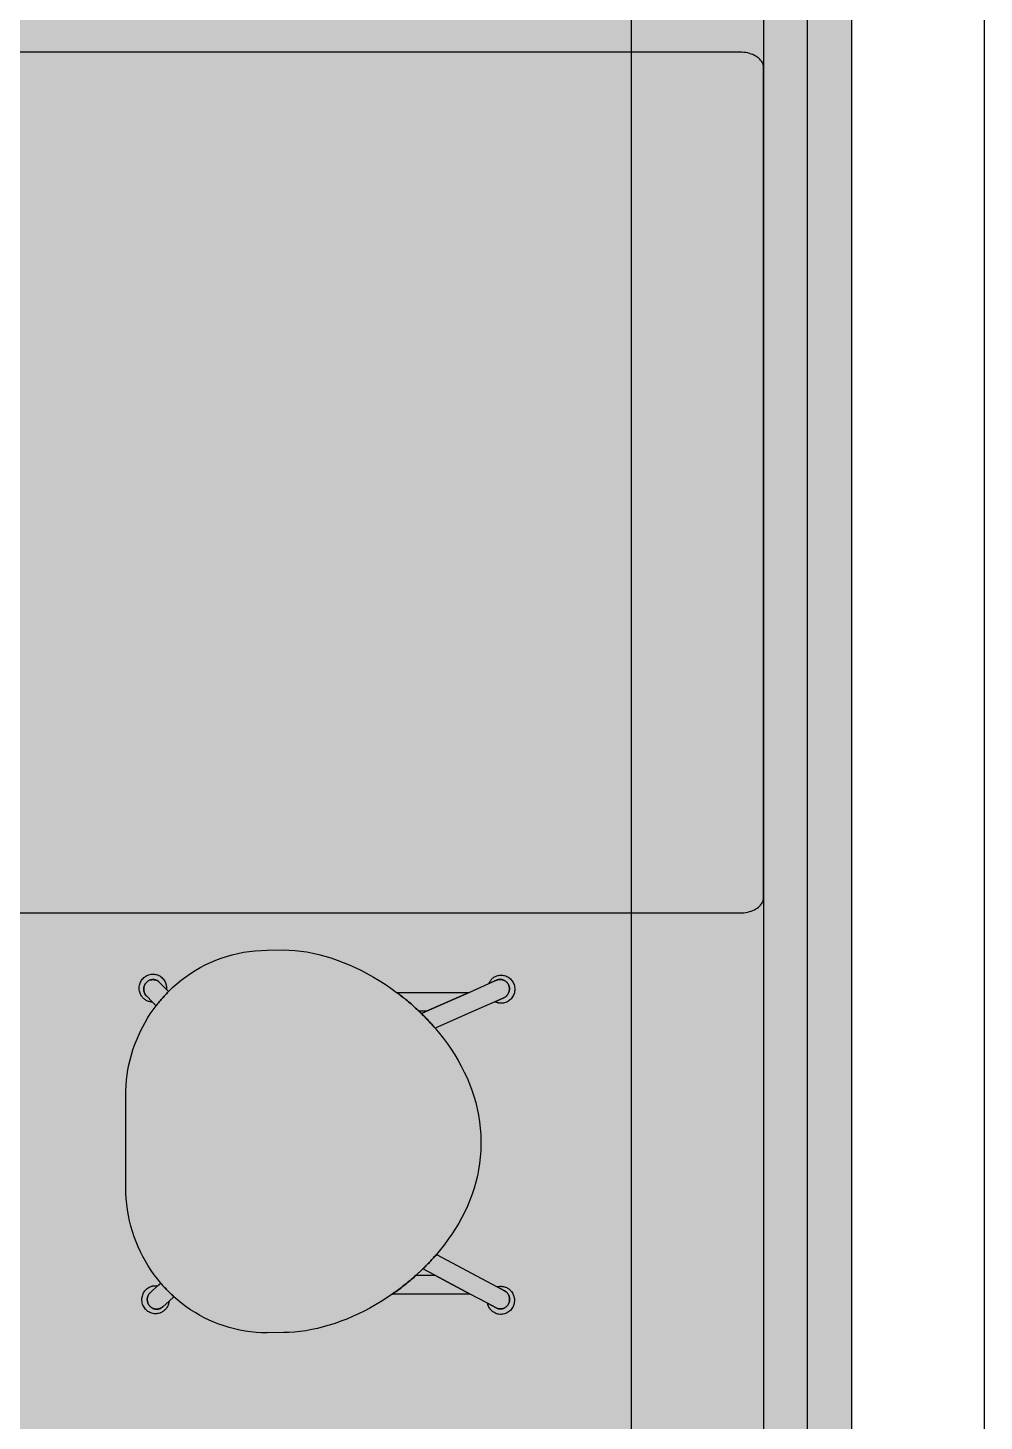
# Model space of a CAD drawing. Header units: metres. Extents: x -2.7 to 2.7, y -9.8 to 9.6.
# Drawn here: x 1.569 to 2.652, y -5.117 to -3.538 of the extents above; entities that cross this region are included whole.
import ezdxf

# ---------------------------------------------------------------- set-up
doc = ezdxf.new("R2010")
doc.units = ezdxf.units.M
for name, color, linetype, true_color in [('Polycam-Floor_1-Dimensions-Exterior', 255, 'Continuous', 0x000000), ('Polycam-Floor_1-Dimensions-Interior', 250, 'Continuous', 0xb7b0fc), ('Polycam-Floor_1-Floors', 254, 'Continuous', 0xf9f9f7), ('Polycam-Floor_1-Floors-Hatch', 254, 'Continuous', 0xf9f9f7), ('Polycam-Floor_1-Objects-Furniture', 45, 'Continuous', 0xb2b2b2), ('Polycam-Floor_1-Walls', 8, 'Continuous', 0x5c5f75), ('Polycam-Floor_1-Walls-Hatch', 8, 'Continuous', 0x5c5f75)]:
    doc.layers.add(name, color=color, linetype=linetype, true_color=true_color)

msp = doc.modelspace()

# ---------------------------------------------------------------- hatches: boundary and pattern name
at = {"layer": 'Polycam-Floor_1-Floors-Hatch', "true_color": 0xf9f9f7}
h = msp.add_hatch(color=254, dxfattribs=at)
h.dxf.hatch_style = 1
h.paths.add_polyline_path([(-2.452001, 6.026857), (-2.452001, -8.130441), (2.452001, -8.130441), (2.452001, 6.000381), (0.715652, 6.000381), (0.715652, 6.648516), (-2.452001, 6.648516)])
at = {"layer": 'Polycam-Floor_1-Walls-Hatch', "true_color": 0x5c5f75}
h = msp.add_hatch(color=8, dxfattribs=at)
h.dxf.hatch_style = 1
h.paths.add_polyline_path([(2.452001, 6.000381), (2.402001, 5.950381), (2.402001, -8.080441), (2.452001, -8.130441), (2.502001, -8.180441), (2.502001, 6.050381)])

# ---------------------------------------------------------------- linework, layer by layer
at = {"layer": 'Polycam-Floor_1-Dimensions-Exterior', "color": 255, "true_color": 0x000000}
msp.add_lwpolyline([(2.652001, -1.331637), (2.652001, -8.180442), (2.552001, -8.180442)], dxfattribs=at)
at = {"layer": 'Polycam-Floor_1-Dimensions-Interior', "color": 250, "true_color": 0xb7b0fc}
msp.add_lwpolyline([(2.252001, -1.331637), (2.252001, -8.080441), (2.352001, -8.080441)], dxfattribs=at)
at = {"layer": 'Polycam-Floor_1-Floors', "color": 254, "true_color": 0xf9f9f7}
msp.add_lwpolyline([(-2.452001, 6.026857), (-2.452001, -8.130441), (2.452001, -8.130441), (2.452001, 6.000381), (0.715652, 6.000381), (0.715652, 6.648516), (-2.452001, 6.648516), (-2.452001, 6.026857)], dxfattribs=at)
at = {"layer": 'Polycam-Floor_1-Objects-Furniture', "color": 45, "true_color": 0xb2b2b2}
for points in [[(2.375294, -3.565267), (0.264512, -3.565267)], [(2.375294, -3.565267), (2.375294, -3.565267)], [(2.402001, -3.582461), (2.401903, -3.580977), (2.401614, -3.579529), (2.401143, -3.578121), (2.400497, -3.576758), (2.399684, -3.575445), (2.398712, -3.574189), (2.39759, -3.572993), (2.396325, -3.571863), (2.394926, -3.570804), (2.3934, -3.569822), (2.391756, -3.568921), (2.390001, -3.568107), (2.388143, -3.567385), (2.386191, -3.566759), (2.384153, -3.566236), (2.382036, -3.56582), (2.379848, -3.565516), (2.377598, -3.56533), (2.375294, -3.565267)], [(2.402001, -4.523848), (2.402001, -3.582461)], [(2.375294, -4.541041), (2.377598, -4.540978), (2.379848, -4.540792), (2.382036, -4.540489), (2.384153, -4.540073), (2.386191, -4.539549), (2.388143, -4.538924), (2.390001, -4.538202), (2.391756, -4.537387), (2.3934, -4.536487), (2.394926, -4.535504), (2.396325, -4.534445), (2.39759, -4.533316), (2.398712, -4.53212), (2.399684, -4.530863), (2.400497, -4.529551), (2.401143, -4.528188), (2.401614, -4.52678), (2.401903, -4.525331), (2.402001, -4.523848)], [(0.264512, -4.541041), (2.375294, -4.541041)], [(1.728003, -4.63021), (1.732648, -4.625726), (1.737463, -4.621432), (1.742443, -4.617336), (1.747581, -4.613442), (1.752872, -4.609757), (1.75831, -4.606287), (1.763889, -4.603037), (1.769605, -4.600013), (1.77545, -4.597221), (1.781419, -4.594667), (1.787507, -4.592357), (1.793707, -4.590297), (1.800015, -4.588492), (1.806424, -4.586949), (1.812929, -4.585673), (1.819523, -4.584671), (1.826202, -4.583948), (1.832959, -4.583509), (1.839789, -4.583362)], [(1.839789, -4.583362), (1.858226, -4.582943)], [(1.858226, -4.582943), (1.864695, -4.583092), (1.87126, -4.583536), (1.877908, -4.584269), (1.884629, -4.585287), (1.891411, -4.586583), (1.898242, -4.588154), (1.905111, -4.589993), (1.912007, -4.592095), (1.918919, -4.594455), (1.925834, -4.597068), (1.932741, -4.599929), (1.93963, -4.603032), (1.946489, -4.606372), (1.953305, -4.609944), (1.960069, -4.613743), (1.966768, -4.617763), (1.97339, -4.621999), (1.979926, -4.626446), (1.986363, -4.631099)], [(1.695916, -4.632197), (1.695474, -4.630901), (1.695146, -4.629592), (1.694929, -4.628278), (1.694821, -4.626964), (1.69482, -4.625656), (1.694922, -4.624361), (1.695125, -4.623086), (1.695426, -4.621835), (1.695824, -4.620615), (1.696315, -4.619433), (1.696896, -4.618295), (1.697566, -4.617207), (1.698321, -4.616175), (1.69916, -4.615205), (1.700078, -4.614304), (1.701075, -4.613478), (1.702147, -4.612733), (1.703291, -4.612075), (1.704506, -4.61151)], [(1.704506, -4.61151), (1.705764, -4.611054), (1.707033, -4.610715), (1.708307, -4.610492), (1.709581, -4.61038), (1.710849, -4.610378), (1.712105, -4.610483), (1.713342, -4.610692), (1.714554, -4.611002), (1.715736, -4.611411), (1.716882, -4.611917), (1.717985, -4.612516), (1.71904, -4.613206), (1.72004, -4.613985), (1.72098, -4.614849), (1.721853, -4.615795), (1.722654, -4.616823), (1.723376, -4.617927), (1.724014, -4.619107), (1.724561, -4.620359)], [(2.090712, -4.621231), (2.091111, -4.620353), (2.091559, -4.619506), (2.092055, -4.61869), (2.092595, -4.617909), (2.09318, -4.617164), (2.093806, -4.616457), (2.094472, -4.61579), (2.095176, -4.615165), (2.095915, -4.614584), (2.096689, -4.61405), (2.097495, -4.613563), (2.098332, -4.613126), (2.099196, -4.61274), (2.100087, -4.612409), (2.101003, -4.612133), (2.101941, -4.611916), (2.1029, -4.611758), (2.103878, -4.611662), (2.104873, -4.611629)], [(2.104873, -4.611629), (2.106204, -4.611688), (2.107503, -4.61186), (2.108766, -4.612141), (2.109989, -4.612526), (2.111166, -4.61301), (2.112293, -4.613589), (2.113366, -4.614258), (2.11438, -4.615012), (2.115329, -4.615846), (2.11621, -4.616755), (2.117019, -4.617735), (2.117749, -4.618781), (2.118397, -4.619888), (2.118958, -4.621051), (2.119427, -4.622265), (2.1198, -4.623527), (2.120072, -4.62483), (2.120239, -4.62617), (2.120296, -4.627543)], [(1.700659, -4.63154), (1.700437, -4.630918), (1.700254, -4.630287), (1.700109, -4.629646), (1.700002, -4.629), (1.699933, -4.628349), (1.699902, -4.627695), (1.699909, -4.627041), (1.699954, -4.626388), (1.700037, -4.625739), (1.700158, -4.625094), (1.700317, -4.624457), (1.700514, -4.623829), (1.70075, -4.623211), (1.701023, -4.622607), (1.701335, -4.622017), (1.701685, -4.621444), (1.702073, -4.620889), (1.702499, -4.620355), (1.702964, -4.619844)], [(1.702964, -4.619838), (1.7025, -4.62035), (1.702075, -4.620883), (1.701687, -4.621438), (1.701338, -4.622011), (1.701027, -4.6226), (1.700753, -4.623205), (1.700518, -4.623822), (1.700321, -4.62445), (1.700162, -4.625087), (1.700041, -4.625731), (1.699958, -4.62638), (1.699913, -4.627033), (1.699905, -4.627687), (1.699936, -4.628341), (1.700005, -4.628992), (1.700111, -4.629639), (1.700256, -4.630279), (1.700438, -4.630912), (1.700659, -4.631534)], [(1.717849, -4.619793), (1.717178, -4.61916), (1.71647, -4.618598), (1.715728, -4.618107), (1.714957, -4.617686), (1.714162, -4.617336), (1.713347, -4.617056), (1.712516, -4.616847), (1.711674, -4.616709), (1.710825, -4.616641), (1.709975, -4.616643), (1.709127, -4.616716), (1.708285, -4.61686), (1.707455, -4.617074), (1.706641, -4.617358), (1.705847, -4.617713), (1.705078, -4.618139), (1.704338, -4.618635), (1.703632, -4.619201), (1.702964, -4.619838)], [(1.702964, -4.619844), (1.703632, -4.619207), (1.704338, -4.61864), (1.705078, -4.618144), (1.705847, -4.617719), (1.706641, -4.617364), (1.707455, -4.617079), (1.708285, -4.616865), (1.709127, -4.616722), (1.709975, -4.616649), (1.710825, -4.616646), (1.711674, -4.616714), (1.712516, -4.616853), (1.713347, -4.617062), (1.714162, -4.617342), (1.714957, -4.617692), (1.715728, -4.618113), (1.71647, -4.618604), (1.717178, -4.619166), (1.717849, -4.619798)], [(1.725599, -4.627747), (1.717849, -4.619793)], [(1.717849, -4.619798), (1.725599, -4.627747)], [(1.724561, -4.620359), (1.724561, -4.620365)], [(1.724561, -4.620365), (1.724561, -4.620365)], [(1.724561, -4.620365), (1.724705, -4.620749), (1.724839, -4.621134), (1.724962, -4.621521), (1.725075, -4.621909), (1.725178, -4.622298), (1.725271, -4.622687), (1.725354, -4.623077), (1.725427, -4.623468), (1.725491, -4.623858), (1.725544, -4.624249), (1.725588, -4.62464), (1.725622, -4.625031), (1.725647, -4.625421), (1.725662, -4.625811), (1.725668, -4.6262), (1.725664, -4.626588), (1.725652, -4.626976), (1.72563, -4.627362), (1.725599, -4.627747)], [(2.068533, -4.631099), (2.090712, -4.621231)], [(2.090712, -4.621231), (2.099538, -4.617302)], [(2.099538, -4.617302), (2.090712, -4.621231)], [(2.099538, -4.617302), (2.099753, -4.617209), (2.099969, -4.617121), (2.100186, -4.617039), (2.100404, -4.616962), (2.100622, -4.61689), (2.10084, -4.616823), (2.101059, -4.616762), (2.101279, -4.616705), (2.101498, -4.616654), (2.101719, -4.616608), (2.101939, -4.616566), (2.10216, -4.61653), (2.10238, -4.616499), (2.102601, -4.616472), (2.102822, -4.616451), (2.103042, -4.616434), (2.103263, -4.616422), (2.103484, -4.616415), (2.103704, -4.616413)], [(2.103704, -4.616413), (2.103484, -4.616415), (2.103263, -4.616422), (2.103042, -4.616434), (2.102822, -4.616451), (2.102601, -4.616472), (2.10238, -4.616499), (2.10216, -4.61653), (2.101939, -4.616566), (2.101719, -4.616608), (2.101498, -4.616654), (2.101279, -4.616705), (2.101059, -4.616762), (2.10084, -4.616823), (2.100622, -4.61689), (2.100404, -4.616962), (2.100186, -4.617039), (2.099969, -4.617121), (2.099753, -4.617209), (2.099538, -4.617302)], [(2.103704, -4.616413), (2.104346, -4.616433), (2.104983, -4.616493), (2.105613, -4.616593), (2.106235, -4.616731), (2.106846, -4.616908), (2.107446, -4.617121), (2.108032, -4.617371), (2.108603, -4.617657), (2.109156, -4.617978), (2.109691, -4.618334), (2.110206, -4.618723), (2.110698, -4.619145), (2.111166, -4.6196), (2.111608, -4.620086), (2.112023, -4.620604), (2.112409, -4.621151), (2.112764, -4.621729), (2.113087, -4.622335), (2.113375, -4.622969)], [(2.113375, -4.622969), (2.113087, -4.622335), (2.112764, -4.621729), (2.112409, -4.621151), (2.112023, -4.620604), (2.111608, -4.620086), (2.111166, -4.6196), (2.110698, -4.619145), (2.110206, -4.618723), (2.109691, -4.618334), (2.109156, -4.617978), (2.108603, -4.617657), (2.108032, -4.617371), (2.107446, -4.617121), (2.106846, -4.616908), (2.106235, -4.616731), (2.105613, -4.616593), (2.104983, -4.616493), (2.104346, -4.616433), (2.103704, -4.616413)], [(2.120296, -4.627543), (2.120239, -4.628916), (2.120072, -4.630256), (2.1198, -4.63156), (2.119427, -4.632821), (2.118958, -4.634036), (2.118397, -4.635199), (2.117749, -4.636306), (2.117019, -4.637351), (2.11621, -4.638331), (2.115329, -4.639241), (2.11438, -4.640075), (2.113366, -4.640828), (2.112293, -4.641497), (2.111166, -4.642076), (2.109989, -4.642561), (2.108766, -4.642946), (2.107503, -4.643227), (2.106204, -4.643399), (2.104873, -4.643457)], [(2.113375, -4.622969), (2.113699, -4.623845), (2.113946, -4.624732), (2.114117, -4.625625), (2.114214, -4.62652), (2.114238, -4.627412), (2.114191, -4.628297), (2.114075, -4.629172), (2.113892, -4.630031), (2.113642, -4.63087), (2.113328, -4.631686), (2.112951, -4.632473), (2.112513, -4.633228), (2.112016, -4.633946), (2.111461, -4.634623), (2.110851, -4.635254), (2.110186, -4.635836), (2.109468, -4.636364), (2.108699, -4.636834), (2.107881, -4.637241)], [(2.107881, -4.637241), (2.108699, -4.636834), (2.109468, -4.636364), (2.110186, -4.635836), (2.110851, -4.635254), (2.111461, -4.634623), (2.112016, -4.633946), (2.112513, -4.633228), (2.112951, -4.632473), (2.113328, -4.631686), (2.113642, -4.63087), (2.113892, -4.630031), (2.114075, -4.629172), (2.114191, -4.628297), (2.114238, -4.627412), (2.114214, -4.62652), (2.114117, -4.625625), (2.113946, -4.624732), (2.113699, -4.623845), (2.113375, -4.622969)], [(1.709824, -4.642183), (1.708886, -4.642128), (1.707957, -4.642014), (1.707039, -4.641843), (1.706135, -4.641616), (1.705247, -4.641333), (1.704378, -4.640997), (1.70353, -4.640607), (1.702706, -4.640166), (1.701908, -4.639673), (1.701139, -4.639132), (1.700402, -4.638541), (1.699697, -4.637903), (1.699029, -4.637219), (1.6984, -4.636489), (1.697811, -4.635715), (1.697266, -4.634897), (1.696767, -4.634038), (1.696316, -4.633137), (1.695916, -4.632197)], [(1.700659, -4.631534), (1.700742, -4.631745), (1.70083, -4.631953), (1.700923, -4.63216), (1.701019, -4.632365), (1.701121, -4.632569), (1.701226, -4.632771), (1.701337, -4.63297), (1.701451, -4.633168), (1.70157, -4.633364), (1.701694, -4.633557), (1.701822, -4.633749), (1.701954, -4.633938), (1.702091, -4.634124), (1.702232, -4.634309), (1.702378, -4.63449), (1.702529, -4.63467), (1.702684, -4.634846), (1.702844, -4.63502), (1.703008, -4.635192)], [(1.703008, -4.635197), (1.702844, -4.635026), (1.702684, -4.634852), (1.702529, -4.634675), (1.702378, -4.634496), (1.702232, -4.634314), (1.702091, -4.63413), (1.701954, -4.633943), (1.701822, -4.633754), (1.701694, -4.633563), (1.70157, -4.633369), (1.701451, -4.633174), (1.701337, -4.632976), (1.701226, -4.632776), (1.701121, -4.632575), (1.701019, -4.632371), (1.700923, -4.632166), (1.70083, -4.631959), (1.700742, -4.63175), (1.700659, -4.63154)], [(1.703008, -4.635192), (1.709824, -4.642183)], [(1.709824, -4.642189), (1.703008, -4.635197)], [(1.713892, -4.646362), (1.709824, -4.642189)], [(1.728003, -4.63021), (1.72721, -4.631011), (1.726422, -4.631817), (1.72564, -4.63263), (1.724864, -4.633448), (1.724093, -4.634271), (1.723327, -4.6351), (1.722567, -4.635934), (1.721813, -4.636774), (1.721064, -4.637619), (1.720321, -4.63847), (1.719584, -4.639325), (1.718852, -4.640187), (1.718126, -4.641053), (1.717406, -4.641925), (1.716691, -4.642802), (1.715982, -4.643684), (1.71528, -4.644571), (1.714583, -4.645464), (1.713892, -4.646362)], [(1.713892, -4.646362), (1.714583, -4.645464), (1.71528, -4.644571), (1.715982, -4.643684), (1.716691, -4.642802), (1.717406, -4.641925), (1.718126, -4.641053), (1.718852, -4.640187), (1.719584, -4.639325), (1.720321, -4.63847), (1.721064, -4.637619), (1.721813, -4.636774), (1.722567, -4.635934), (1.723327, -4.6351), (1.724093, -4.634271), (1.724864, -4.633448), (1.72564, -4.63263), (1.726422, -4.631817), (1.72721, -4.631011), (1.728003, -4.63021)], [(1.725599, -4.627747), (1.728003, -4.63021)], [(1.986363, -4.631099), (2.068533, -4.631099)], [(1.986363, -4.631099), (1.987759, -4.632144), (1.989149, -4.633199), (1.990535, -4.634263), (1.991914, -4.635337), (1.993288, -4.636421), (1.994656, -4.637514), (1.996017, -4.638616), (1.997373, -4.639728), (1.998722, -4.640849), (2.000065, -4.641979), (2.001402, -4.643118), (2.002732, -4.644267), (2.004055, -4.645424), (2.005372, -4.64659), (2.006681, -4.647766), (2.007983, -4.64895), (2.009278, -4.650143), (2.010566, -4.651345), (2.011846, -4.652555)], [(2.011846, -4.652555), (2.010566, -4.651345), (2.009278, -4.650143), (2.007983, -4.64895), (2.006681, -4.647766), (2.005372, -4.64659), (2.004055, -4.645424), (2.002732, -4.644267), (2.001402, -4.643118), (2.000065, -4.641979), (1.998722, -4.640849), (1.997373, -4.639728), (1.996017, -4.638616), (1.994656, -4.637514), (1.993288, -4.636421), (1.991914, -4.635337), (1.990535, -4.634263), (1.989149, -4.633199), (1.987759, -4.632144), (1.986363, -4.631099)], [(2.02031, -4.652555), (2.068533, -4.631099)], [(2.068533, -4.631099), (2.02031, -4.652555)], [(2.068533, -4.631099), (2.068533, -4.631099)], [(2.097842, -4.641708), (2.073544, -4.652521)], [(2.107881, -4.637241), (2.097842, -4.641708)], [(2.097842, -4.641708), (2.107881, -4.637241)], [(2.104873, -4.643457), (2.104474, -4.643452), (2.104077, -4.643437), (2.103683, -4.643411), (2.103292, -4.643375), (2.102904, -4.643329), (2.102519, -4.643274), (2.102137, -4.643208), (2.101758, -4.643133), (2.101383, -4.643049), (2.101011, -4.642955), (2.100643, -4.642852), (2.100279, -4.642739), (2.099918, -4.642618), (2.099562, -4.642488), (2.099209, -4.642349), (2.098861, -4.642202), (2.098517, -4.642045), (2.098177, -4.641881), (2.097842, -4.641708)], [(1.6795, -4.748696), (1.679606, -4.742621), (1.679922, -4.736601), (1.680445, -4.73064), (1.68117, -4.724742), (1.682094, -4.71891), (1.683214, -4.713149), (1.684526, -4.707462), (1.686025, -4.701853), (1.687709, -4.696325), (1.689574, -4.690883), (1.691616, -4.685529), (1.693831, -4.680269), (1.696217, -4.675105), (1.698768, -4.670042), (1.701482, -4.665082), (1.704356, -4.660231), (1.707384, -4.655491), (1.710564, -4.650867), (1.713892, -4.646362)], [(1.713892, -4.646362), (1.713892, -4.646362)], [(2.02031, -4.652555), (2.011846, -4.652555)], [(2.011846, -4.652555), (2.011988, -4.652689), (2.012129, -4.652824), (2.01227, -4.652958), (2.012411, -4.653093), (2.012552, -4.653228), (2.012694, -4.653363), (2.012835, -4.653498), (2.012976, -4.653633), (2.013117, -4.653769), (2.013257, -4.653905), (2.013398, -4.65404), (2.013539, -4.654176), (2.013679, -4.654312), (2.01382, -4.654448), (2.01396, -4.654585), (2.0141, -4.654721), (2.01424, -4.654858), (2.01438, -4.654994), (2.014519, -4.655131)], [(2.014519, -4.655131), (2.02031, -4.652555)], [(2.030178, -4.671815), (2.029392, -4.670903), (2.028601, -4.669995), (2.027806, -4.669091), (2.027006, -4.66819), (2.026202, -4.667292), (2.025394, -4.666399), (2.024581, -4.665509), (2.023765, -4.664623), (2.022944, -4.663741), (2.022119, -4.662862), (2.02129, -4.661988), (2.020457, -4.661117), (2.019621, -4.66025), (2.01878, -4.659387), (2.017935, -4.658528), (2.017087, -4.657673), (2.016235, -4.656821), (2.015379, -4.655974), (2.014519, -4.655131)], [(2.014519, -4.655131), (2.015379, -4.655974), (2.016235, -4.656821), (2.017087, -4.657673), (2.017935, -4.658528), (2.01878, -4.659387), (2.019621, -4.66025), (2.020457, -4.661117), (2.02129, -4.661988), (2.022119, -4.662862), (2.022944, -4.663741), (2.023765, -4.664623), (2.024581, -4.665509), (2.025394, -4.666399), (2.026202, -4.667292), (2.027006, -4.66819), (2.027806, -4.669091), (2.028601, -4.669995), (2.029392, -4.670903), (2.030178, -4.671815)], [(2.073462, -4.652555), (2.030178, -4.671815)], [(2.073544, -4.652521), (2.073462, -4.652555)], [(2.104873, -4.643457), (2.104873, -4.643457)], [(2.030178, -4.671815), (2.030178, -4.671815)], [(2.030178, -4.671815), (2.034977, -4.67757), (2.039597, -4.683461), (2.044029, -4.689484), (2.048264, -4.695633), (2.052292, -4.701906), (2.056105, -4.708297), (2.059692, -4.714803), (2.063046, -4.721419), (2.066156, -4.728141), (2.069013, -4.734965), (2.071609, -4.741886), (2.073934, -4.7489), (2.075978, -4.756003), (2.077733, -4.763191), (2.079189, -4.77046), (2.080338, -4.777805), (2.081169, -4.785222), (2.081673, -4.792706), (2.081843, -4.800254)], [(1.6795, -4.851818), (1.6795, -4.748696)], [(2.081843, -4.800254), (2.081845, -4.800407), (2.081848, -4.80056), (2.08185, -4.800713), (2.081852, -4.800865), (2.081854, -4.801018), (2.081856, -4.80117), (2.081858, -4.801323), (2.08186, -4.801475), (2.081862, -4.801627), (2.081863, -4.80178), (2.081865, -4.801932), (2.081866, -4.802085), (2.081867, -4.802237), (2.081868, -4.80239), (2.081869, -4.802542), (2.081869, -4.802695), (2.08187, -4.802847), (2.08187, -4.803), (2.08187, -4.803153)], [(2.08187, -4.803153), (2.081704, -4.810501), (2.081212, -4.817787), (2.080403, -4.825007), (2.079285, -4.832158), (2.077867, -4.839235), (2.076158, -4.846234), (2.074167, -4.853152), (2.071902, -4.859983), (2.069373, -4.866725), (2.066587, -4.873373), (2.063555, -4.879923), (2.060284, -4.886372), (2.056783, -4.892714), (2.053061, -4.898946), (2.049127, -4.905065), (2.04499, -4.911066), (2.040658, -4.916944), (2.036141, -4.922697), (2.031446, -4.92832)], [(1.719144, -4.960663), (1.715328, -4.955997), (1.711678, -4.951187), (1.708198, -4.946236), (1.704895, -4.94115), (1.701771, -4.935933), (1.698832, -4.93059), (1.696082, -4.925126), (1.693525, -4.919545), (1.691167, -4.913853), (1.689012, -4.908054), (1.687065, -4.902152), (1.685329, -4.896152), (1.68381, -4.89006), (1.682512, -4.883879), (1.68144, -4.877615), (1.680598, -4.871272), (1.679991, -4.864855), (1.679623, -4.858369), (1.6795, -4.851818)], [(2.016144, -4.944608), (2.016984, -4.943784), (2.017821, -4.942957), (2.018654, -4.942126), (2.019484, -4.94129), (2.020309, -4.940452), (2.021131, -4.939609), (2.021949, -4.938762), (2.022763, -4.937912), (2.023573, -4.937058), (2.024379, -4.9362), (2.025181, -4.935339), (2.025978, -4.934474), (2.026772, -4.933605), (2.027562, -4.932733), (2.028347, -4.931857), (2.029128, -4.930978), (2.029905, -4.930096), (2.030678, -4.92921), (2.031446, -4.92832)], [(2.031446, -4.92832), (2.030678, -4.92921), (2.029905, -4.930096), (2.029128, -4.930978), (2.028347, -4.931857), (2.027562, -4.932733), (2.026772, -4.933605), (2.025978, -4.934474), (2.025181, -4.935339), (2.024379, -4.9362), (2.023573, -4.937058), (2.022763, -4.937912), (2.021949, -4.938762), (2.021131, -4.939609), (2.020309, -4.940452), (2.019484, -4.94129), (2.018654, -4.942126), (2.017821, -4.942957), (2.016984, -4.943784), (2.016144, -4.944608)], [(2.031446, -4.92832), (2.100219, -4.964915)], [(2.008553, -4.95173), (2.007196, -4.952948), (2.005832, -4.954157), (2.004459, -4.955356), (2.003079, -4.956545), (2.001692, -4.957725), (2.000297, -4.958895), (1.998895, -4.960055), (1.997485, -4.961206), (1.996069, -4.962346), (1.994646, -4.963476), (1.993217, -4.964596), (1.99178, -4.965707), (1.990338, -4.966806), (1.988889, -4.967896), (1.987434, -4.968975), (1.985973, -4.970044), (1.984506, -4.971102), (1.983033, -4.972149), (1.981555, -4.973186)], [(1.981555, -4.973186), (1.983033, -4.972149), (1.984506, -4.971102), (1.985973, -4.970044), (1.987434, -4.968975), (1.988889, -4.967896), (1.990338, -4.966806), (1.99178, -4.965707), (1.993217, -4.964596), (1.994646, -4.963476), (1.996069, -4.962346), (1.997485, -4.961206), (1.998895, -4.960055), (2.000297, -4.958895), (2.001692, -4.957725), (2.003079, -4.956545), (2.004459, -4.955356), (2.005832, -4.954157), (2.007196, -4.952948), (2.008553, -4.95173)], [(2.016144, -4.944608), (2.015752, -4.94499), (2.015359, -4.945371), (2.014965, -4.945752), (2.01457, -4.946132), (2.014174, -4.946511), (2.013778, -4.946889), (2.01338, -4.947267), (2.012982, -4.947644), (2.012583, -4.948019), (2.012184, -4.948394), (2.011783, -4.948768), (2.011382, -4.949142), (2.01098, -4.949514), (2.010577, -4.949886), (2.010174, -4.950256), (2.00977, -4.950626), (2.009365, -4.950995), (2.008959, -4.951363), (2.008553, -4.95173)], [(2.008553, -4.95173), (2.029525, -4.95173)], [(2.029525, -4.95173), (2.016144, -4.944608)], [(2.069845, -4.973186), (2.029525, -4.95173)], [(2.029525, -4.95173), (2.069845, -4.973186)], [(1.698622, -4.984458), (1.698263, -4.983134), (1.698018, -4.981806), (1.697884, -4.98048), (1.697859, -4.979161), (1.69794, -4.977856), (1.698123, -4.976571), (1.698405, -4.975311), (1.698785, -4.974083), (1.699258, -4.972892), (1.699822, -4.971746), (1.700473, -4.970649), (1.70121, -4.969608), (1.702028, -4.968628), (1.702925, -4.967717), (1.703898, -4.96688), (1.704944, -4.966122), (1.70606, -4.96545), (1.707244, -4.96487), (1.708491, -4.964389)], [(1.70657, -4.986598), (1.705998, -4.985869), (1.705496, -4.985104), (1.705065, -4.98431), (1.704704, -4.98349), (1.704412, -4.982649), (1.70419, -4.981792), (1.704038, -4.980923), (1.703954, -4.980048), (1.703938, -4.979169), (1.703992, -4.978293), (1.704113, -4.977424), (1.704302, -4.976566), (1.704558, -4.975724), (1.704881, -4.974903), (1.705272, -4.974107), (1.705729, -4.973341), (1.706253, -4.972609), (1.706842, -4.971916), (1.707497, -4.971267)], [(1.707503, -4.971267), (1.706847, -4.971916), (1.706258, -4.972609), (1.705735, -4.973341), (1.705277, -4.974107), (1.704887, -4.974903), (1.704563, -4.975724), (1.704307, -4.976566), (1.704118, -4.977424), (1.703997, -4.978293), (1.703944, -4.979169), (1.703959, -4.980047), (1.704043, -4.980922), (1.704196, -4.98179), (1.704418, -4.982647), (1.704709, -4.983487), (1.70507, -4.984306), (1.705502, -4.9851), (1.706003, -4.985864), (1.706575, -4.986592)], [(1.707497, -4.971267), (1.715692, -4.963805)], [(1.715697, -4.963805), (1.707503, -4.971267)], [(1.708485, -4.964394), (1.708866, -4.964272), (1.709248, -4.96416), (1.70963, -4.964058), (1.710012, -4.963967), (1.710395, -4.963887), (1.710778, -4.963816), (1.71116, -4.963756), (1.711543, -4.963706), (1.711925, -4.963666), (1.712307, -4.963636), (1.712688, -4.963616), (1.713068, -4.963606), (1.713448, -4.963606), (1.713826, -4.963615), (1.714203, -4.963634), (1.714579, -4.963663), (1.714954, -4.963701), (1.715326, -4.963748), (1.715697, -4.963805)], [(1.708491, -4.964389), (1.708485, -4.964394)], [(1.708485, -4.964394), (1.708485, -4.964394)], [(1.715692, -4.963805), (1.719144, -4.960663)], [(1.719144, -4.960663), (1.719878, -4.961523), (1.720617, -4.962378), (1.721362, -4.963227), (1.722113, -4.964071), (1.72287, -4.96491), (1.723633, -4.965743), (1.724401, -4.966571), (1.725175, -4.967393), (1.725954, -4.96821), (1.726739, -4.969021), (1.72753, -4.969827), (1.728325, -4.970627), (1.729127, -4.971421), (1.729933, -4.97221), (1.730745, -4.972993), (1.731563, -4.97377), (1.732385, -4.974542), (1.733213, -4.975308), (1.734046, -4.976068)], [(1.734046, -4.976068), (1.733213, -4.975308), (1.732385, -4.974542), (1.731563, -4.97377), (1.730745, -4.972993), (1.729933, -4.97221), (1.729127, -4.971421), (1.728325, -4.970627), (1.72753, -4.969827), (1.726739, -4.969021), (1.725954, -4.96821), (1.725175, -4.967393), (1.724401, -4.966571), (1.723633, -4.965743), (1.72287, -4.96491), (1.722113, -4.964071), (1.721362, -4.963227), (1.720617, -4.962378), (1.719878, -4.961523), (1.719144, -4.960663)], [(1.981555, -4.973186), (1.975327, -4.977406), (1.969014, -4.981438), (1.962626, -4.985276), (1.956173, -4.988916), (1.949665, -4.992354), (1.943111, -4.995585), (1.936522, -4.998605), (1.929906, -5.001409), (1.923275, -5.003993), (1.916637, -5.006352), (1.910002, -5.008482), (1.903381, -5.010378), (1.896783, -5.012035), (1.890217, -5.01345), (1.883695, -5.014618), (1.877224, -5.015535), (1.870816, -5.016194), (1.86448, -5.016594), (1.858226, -5.016728)], [(2.069845, -4.973186), (1.981555, -4.973186)], [(2.089395, -4.983592), (2.069845, -4.973186)], [(2.069845, -4.973186), (2.069845, -4.973186)], [(2.100219, -4.964915), (2.101129, -4.964676), (2.102049, -4.964496), (2.102974, -4.964374), (2.103903, -4.964309), (2.104832, -4.964303), (2.105759, -4.964353), (2.106682, -4.964461), (2.107596, -4.964626), (2.108501, -4.964847), (2.109393, -4.965125), (2.110269, -4.965458), (2.111127, -4.965847), (2.111965, -4.966292), (2.112778, -4.966792), (2.113566, -4.967348), (2.114324, -4.967957), (2.115051, -4.968622), (2.115743, -4.96934), (2.116399, -4.970112)], [(2.100219, -4.964915), (2.108764, -4.969461)], [(2.108764, -4.969461), (2.100219, -4.964915)], [(2.108764, -4.969461), (2.108971, -4.969574), (2.109173, -4.969691), (2.109373, -4.969812), (2.109568, -4.969936), (2.109761, -4.970064), (2.109949, -4.970197), (2.110134, -4.970332), (2.110316, -4.970471), (2.110494, -4.970614), (2.110668, -4.97076), (2.110839, -4.97091), (2.111006, -4.971063), (2.11117, -4.971219), (2.11133, -4.971378), (2.111486, -4.97154), (2.111639, -4.971705), (2.111787, -4.971873), (2.111933, -4.972044), (2.112074, -4.972218)], [(2.112074, -4.972218), (2.111933, -4.972044), (2.111787, -4.971873), (2.111639, -4.971705), (2.111486, -4.97154), (2.11133, -4.971378), (2.11117, -4.971219), (2.111006, -4.971063), (2.110839, -4.97091), (2.110668, -4.97076), (2.110494, -4.970614), (2.110316, -4.970471), (2.110134, -4.970332), (2.109949, -4.970197), (2.109761, -4.970064), (2.109568, -4.969936), (2.109373, -4.969812), (2.109173, -4.969691), (2.108971, -4.969574), (2.108764, -4.969461)], [(2.112074, -4.972218), (2.112466, -4.972743), (2.112824, -4.973288), (2.113149, -4.973854), (2.11344, -4.974437), (2.113696, -4.975036), (2.113916, -4.97565), (2.1141, -4.976276), (2.114248, -4.976912), (2.114359, -4.977557), (2.114431, -4.978209), (2.114466, -4.978866), (2.114461, -4.979527), (2.114417, -4.980189), (2.114333, -4.98085), (2.114209, -4.98151), (2.114043, -4.982165), (2.113835, -4.982815), (2.113585, -4.983457), (2.113292, -4.98409)], [(2.113292, -4.98409), (2.113585, -4.983457), (2.113835, -4.982815), (2.114043, -4.982165), (2.114209, -4.98151), (2.114333, -4.98085), (2.114417, -4.980189), (2.114461, -4.979527), (2.114466, -4.978866), (2.114431, -4.978209), (2.114359, -4.977557), (2.114248, -4.976912), (2.1141, -4.976276), (2.113916, -4.97565), (2.113696, -4.975036), (2.11344, -4.974437), (2.113149, -4.973854), (2.112824, -4.973288), (2.112466, -4.972743), (2.112074, -4.972218)], [(2.116399, -4.970112), (2.1172, -4.971211), (2.117895, -4.972356), (2.118486, -4.973542), (2.118973, -4.974761), (2.119357, -4.976007), (2.119638, -4.977273), (2.119817, -4.978553), (2.119895, -4.979839), (2.119873, -4.981126), (2.11975, -4.982405), (2.119528, -4.983671), (2.119208, -4.984917), (2.118789, -4.986136), (2.118273, -4.987322), (2.117661, -4.988467), (2.116953, -4.989564), (2.116149, -4.990609), (2.115251, -4.991592), (2.114258, -4.992509)], [(1.718074, -4.994643), (1.716791, -4.995014), (1.715505, -4.995266), (1.714219, -4.995404), (1.712941, -4.995429), (1.711677, -4.995346), (1.710431, -4.995157), (1.70921, -4.994865), (1.708019, -4.994473), (1.706866, -4.993985), (1.705754, -4.993403), (1.704691, -4.99273), (1.703682, -4.99197), (1.702733, -4.991126), (1.701849, -4.9902), (1.701037, -4.989196), (1.700303, -4.988117), (1.699651, -4.986965), (1.699089, -4.985745), (1.698622, -4.984458)], [(1.70657, -4.986598), (1.70657, -4.986598)], [(1.717739, -4.989729), (1.717123, -4.989915), (1.716499, -4.990062), (1.71587, -4.99017), (1.715238, -4.990238), (1.714603, -4.990266), (1.713969, -4.990255), (1.713336, -4.990206), (1.712708, -4.990117), (1.712085, -4.989989), (1.711469, -4.989823), (1.710863, -4.989617), (1.710267, -4.989374), (1.709685, -4.989092), (1.709118, -4.988771), (1.708567, -4.988413), (1.708036, -4.988016), (1.707524, -4.987581), (1.707035, -4.987108), (1.70657, -4.986598)], [(1.706575, -4.986592), (1.70704, -4.987103), (1.707529, -4.987575), (1.708041, -4.98801), (1.708572, -4.988407), (1.709123, -4.988766), (1.70969, -4.989086), (1.710271, -4.989368), (1.710866, -4.989612), (1.711472, -4.989817), (1.712088, -4.989983), (1.712711, -4.990111), (1.71334, -4.9902), (1.713972, -4.99025), (1.714606, -4.99026), (1.715241, -4.990232), (1.715874, -4.990164), (1.716504, -4.990057), (1.717128, -4.98991), (1.717745, -4.989723)], [(1.721433, -4.987549), (1.721256, -4.987707), (1.721076, -4.987859), (1.720895, -4.988007), (1.720711, -4.98815), (1.720525, -4.988288), (1.720337, -4.988422), (1.720147, -4.98855), (1.719955, -4.988674), (1.719762, -4.988793), (1.719566, -4.988908), (1.719369, -4.989018), (1.71917, -4.989123), (1.71897, -4.989223), (1.718768, -4.989319), (1.718565, -4.98941), (1.71836, -4.989497), (1.718154, -4.989579), (1.717947, -4.989656), (1.717739, -4.989729)], [(1.717745, -4.989723), (1.717953, -4.98965), (1.71816, -4.989573), (1.718366, -4.989491), (1.718571, -4.989404), (1.718774, -4.989313), (1.718976, -4.989217), (1.719176, -4.989117), (1.719375, -4.989012), (1.719572, -4.988902), (1.719767, -4.988788), (1.719961, -4.988669), (1.720153, -4.988545), (1.720343, -4.988416), (1.720531, -4.988283), (1.720716, -4.988145), (1.7209, -4.988002), (1.721082, -4.987854), (1.721261, -4.987701), (1.721438, -4.987544)], [(1.728645, -4.980982), (1.72853, -4.981944), (1.728359, -4.982894), (1.728133, -4.983828), (1.727854, -4.984744), (1.727523, -4.985639), (1.727141, -4.986512), (1.726708, -4.987359), (1.726227, -4.988178), (1.725699, -4.988967), (1.725125, -4.989723), (1.724505, -4.990444), (1.723842, -4.991127), (1.723136, -4.99177), (1.722389, -4.99237), (1.721601, -4.992925), (1.720775, -4.993432), (1.719911, -4.993889), (1.71901, -4.994294), (1.718074, -4.994643)], [(1.728639, -4.980988), (1.721433, -4.987549)], [(1.721438, -4.987544), (1.728645, -4.980982)], [(1.734046, -4.976068), (1.728639, -4.980988)], [(1.839789, -5.017147), (1.833422, -5.017019), (1.827117, -5.016638), (1.82088, -5.016008), (1.814715, -5.015136), (1.808627, -5.014024), (1.802621, -5.012679), (1.7967, -5.011105), (1.79087, -5.009306), (1.785135, -5.007287), (1.7795, -5.005054), (1.77397, -5.00261), (1.768549, -4.999961), (1.763242, -4.997112), (1.758053, -4.994066), (1.752987, -4.99083), (1.748048, -4.987407), (1.743242, -4.983802), (1.738573, -4.980021), (1.734046, -4.976068)], [(2.099115, -4.988761), (2.089395, -4.983592)], [(2.089395, -4.983592), (2.099115, -4.988761)], [(2.092545, -4.990306), (2.092296, -4.989985), (2.092056, -4.989659), (2.091826, -4.989328), (2.091605, -4.988994), (2.091393, -4.988655), (2.09119, -4.988313), (2.090997, -4.987967), (2.090813, -4.987618), (2.090638, -4.987265), (2.090473, -4.986909), (2.090316, -4.98655), (2.090169, -4.986188), (2.090031, -4.985824), (2.089903, -4.985457), (2.089783, -4.985088), (2.089672, -4.984716), (2.089571, -4.984343), (2.089478, -4.983968), (2.089395, -4.983592)], [(2.092545, -4.990306), (2.092545, -4.990306)], [(2.114258, -4.992509), (2.113193, -4.993335), (2.112082, -4.994052), (2.110932, -4.994662), (2.109749, -4.995165), (2.108541, -4.995562), (2.107313, -4.995852), (2.106073, -4.996038), (2.104826, -4.996119), (2.103579, -4.996096), (2.102338, -4.99597), (2.101111, -4.995742), (2.099904, -4.995412), (2.098722, -4.994981), (2.097573, -4.994449), (2.096463, -4.993818), (2.095399, -4.993087), (2.094387, -4.992258), (2.093434, -4.991331), (2.092545, -4.990306)], [(2.113292, -4.98409), (2.112842, -4.984904), (2.112335, -4.985663), (2.111774, -4.986365), (2.111166, -4.98701), (2.110513, -4.987595), (2.109819, -4.988119), (2.109091, -4.988581), (2.10833, -4.98898), (2.107543, -4.989313), (2.106733, -4.98958), (2.105904, -4.989779), (2.10506, -4.989909), (2.104207, -4.989968), (2.103348, -4.989955), (2.102487, -4.989869), (2.101629, -4.989708), (2.100779, -4.98947), (2.099939, -4.989155), (2.099115, -4.988761)], [(2.099115, -4.988761), (2.099939, -4.989155), (2.100779, -4.98947), (2.101629, -4.989708), (2.102487, -4.989869), (2.103348, -4.989955), (2.104207, -4.989968), (2.10506, -4.989909), (2.105904, -4.989779), (2.106733, -4.98958), (2.107543, -4.989313), (2.10833, -4.98898), (2.109091, -4.988581), (2.109819, -4.988119), (2.110513, -4.987595), (2.111166, -4.98701), (2.111774, -4.986365), (2.112335, -4.985663), (2.112842, -4.984904), (2.113292, -4.98409)], [(2.099115, -4.988761), (2.099115, -4.988761)], [(1.858226, -5.016728), (1.839789, -5.017147)], [(1.839789, -5.017147), (1.839789, -5.017147)]]:
    msp.add_lwpolyline(points, dxfattribs=at)
at = {"layer": 'Polycam-Floor_1-Walls', "color": 8, "true_color": 0x5c5f75}
msp.add_lwpolyline([(2.452001, 6.000381), (2.402001, 5.950381), (2.402001, -8.080441), (2.452001, -8.130441), (2.502001, -8.180441), (2.502001, 6.050381), (2.452001, 6.000381)], dxfattribs=at)
msp.add_lwpolyline([(2.452001, 6.000381), (2.402001, 5.950381), (2.402001, -8.080441), (2.452001, -8.130441), (2.502001, -8.180441), (2.502001, 6.050381), (2.452001, 6.000381)], dxfattribs=at)

doc.saveas('drawing.dxf')
